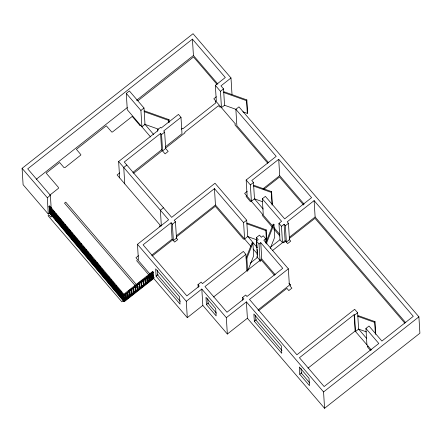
<?xml version="1.0" encoding="UTF-8"?>
<svg xmlns="http://www.w3.org/2000/svg" width="442" height="442" viewBox="0 0 442 442"><rect width="100%" height="100%" fill="white"/><g stroke="black" fill="none" stroke-linecap="round" stroke-linejoin="round"><path stroke-width="0.66" d="M215.304 101.632L215.967 102.759L182.927 128.777L182.557 128.34L181.48 129.186M367.589 346.727L368.02 346.103M168.711 120.412L169.01 119.66L144.517 110.898L144.219 111.655L168.711 120.412L168.833 122.423M246.542 100.671L246.835 99.914L224.066 91.77L223.768 92.527L246.542 100.671L247.316 113.401L242.89 111.815M247.316 113.401L247.614 112.644L246.835 99.914M271.3 192.403L271.592 191.651L253.99 185.353L253.691 186.104L271.3 192.403L272.073 205.132M246.879 258.283L252.89 243.056L252.106 242.774L246.095 258.006L246.879 258.283L247.658 271.018L246.868 270.736L245.868 254.365L243.343 251.421L202.453 283.62L201.165 282.118L198.005 284.604L198.171 287.333M247.658 271.018L253.669 255.785L252.89 243.056M265.852 230.608L266.15 229.857L247.211 223.077L246.912 223.834L265.852 230.608L266.509 241.332M266.747 242.636L273.952 224.392L273.167 224.111L265.962 242.354L266.747 242.636L266.83 243.978M270.261 248.448L274.731 237.122L273.952 224.392M374.683 322.389L374.982 321.638L358.142 315.616L357.843 316.367L374.683 322.389L375.38 333.782M254.874 198.69L254.581 198.961L263.194 209.011M247.752 236.249L257.128 247.581M257.029 256.592L256.874 256.758A0.823 0.79 -3.5 0 0 256.769 256.962L257.029 257.796L250.172 263.2M51.266 209.63L51.388 211.674L48.3 214.11L23.1 184.706L22.1 168.336L193.055 33.708L230.995 77.974L231.995 94.345M267.775 163.214L235.094 125.053A0.801 0.768 -3.5 0 1 235.017 124.843A0.834 0.796 -3.5 0 1 235.033 124.462A0.801 0.768 -3.5 0 1 235.183 124.202L235.431 123.992L216.348 101.726L215.348 85.361L225.31 77.516L192.425 39.139L27.713 168.85L50.388 195.309L51.178 208.265M126.29 93.395L129.384 90.958L143.998 108.014L144.998 124.384L141.91 126.815L140.91 110.45L126.29 93.395L127.29 109.76L150.606 136.97M36.305 179.248L127.324 107.561M136.534 100.312L193.425 55.51L192.425 39.139M137.832 100.82L193.524 56.968L217.022 84.389M140.91 110.45L143.998 108.014M49.747 195.204L58.41 188.358A0.796 0.757 -3.5 0 0 58.559 188.093L58.416 187.386L46.178 173.109L59.642 162.507L63.957 167.54L64.902 167.673L80.787 155.065A0.773 0.74 -3.5 0 0 80.831 154.623L76.405 149.308L106.279 125.782L111.754 132.025A0.829 0.796 -3.5 0 0 111.959 132.081L112.29 132.047A0.829 0.796 -3.5 0 0 112.506 131.954L132.208 116.439L139.954 125.451M48.3 214.11L47.3 197.74L50.388 195.309M51.294 208.585L51.631 214.105L51.305 214.359L50.703 208.536L51.029 208.276L51.255 211.956M49.46 212.166L49.725 212.475L50.051 212.221L49.786 211.911M157.562 131.152L157.479 129.788L160.568 127.351L161.159 128.036L178.463 114.406L180.988 117.351L181.993 133.722L165.767 146.501M51.04 214.05L51.366 213.795L51.631 214.105M119.644 177.888L118.638 161.518L158.065 130.473L157.479 129.788M52.913 211.088L53.217 215.989L52.891 216.243L52.686 211.387M56.079 214.856L56.383 219.757L56.057 220.017L55.72 214.497L56.04 214.243M180.988 117.351L163.684 130.981L164.656 132.119L165.656 148.484L162.562 150.921L161.562 134.55L160.59 133.418L124.257 162.032L171.678 217.37L215.016 183.237L246.691 220.199L247.691 236.564L244.597 239L243.597 222.63L214.453 188.618L174.203 220.315L175.468 221.79L176.468 238.155L173.375 240.592L172.374 224.227L171.115 222.751L143.086 244.818L186.861 295.902L199.292 286.112L198.005 284.604M230.995 77.974L220.967 85.875L223.547 88.886L224.547 105.257L221.459 107.688L220.459 91.323L215.348 85.361M54.206 217.818L54.532 217.563L54.797 217.873L54.471 218.133L54.206 217.818L53.869 212.304L54.471 218.133M57.664 216.74L57.963 221.641L57.637 221.901L57.035 216.072L57.361 215.818M161.562 134.55L164.656 132.119M56.057 220.017L55.775 213.934M126.843 165.048L123.749 167.479L124.749 183.85M220.459 91.323L223.547 88.886M57.372 221.591L57.698 221.332L57.548 218.884M119.694 172.91L117.113 174.938L160.938 226.077M216.398 96.754L213.823 98.781L215.729 101.008L215.486 101.218A0.812 0.779 -3.5 0 0 215.337 101.483M60.83 220.508L61.129 225.414L60.803 225.669L60.466 220.155L60.792 219.895M58.615 217.956L59.217 223.785L59.543 223.53L59.245 218.624M60.803 225.669L60.637 221.425M62.118 227.243L62.444 226.989L62.709 227.298L62.383 227.553L62.118 227.243L61.781 221.729L62.383 227.553M65.615 226.779L65.875 231.067L65.549 231.321L64.946 225.497L65.272 225.243M132.849 172.419L161.59 149.783L160.59 133.418M133.595 173.292L162.336 150.656M63.991 224.276L64.294 229.183L63.968 229.437L63.764 224.58M67.156 228.05L67.46 232.951L67.134 233.21L66.852 227.127L67.156 232.028M220.668 106.771L220.182 107.036A0.834 0.796 -3.5 0 1 219.713 106.997L219.652 106.964A0.757 0.724 -3.5 0 1 219.464 106.831L218.492 105.704L184.679 132.335L185.049 132.771L165.43 148.219L168.181 151.429L165.087 153.866L161.59 149.783M65.283 231.011L65.609 230.757L65.499 228.917M67.134 233.21L66.869 232.895L67.19 232.641L67.46 232.951M70.322 231.818L70.621 236.719L70.3 236.978L69.692 231.149L70.018 230.895L70.284 235.183M68.742 229.934L69.04 234.835L68.714 235.094L68.626 232.072M71.908 233.702L72.206 238.608L71.88 238.862L71.543 233.348L71.869 233.089M71.88 238.862L71.715 234.619M268.67 162.783L236.862 125.666L235.862 109.301L238.956 106.865L418.9 316.848L419.9 333.218L324.566 408.292L247.398 318.246L246.398 301.88L226.343 317.676L227.343 334.041L247.398 318.246M73.195 240.437L73.521 240.183L73.786 240.492L73.46 240.746L73.195 240.437L72.858 234.923L73.46 240.746M76.693 239.967L76.952 244.26L76.626 244.514L76.024 238.691L76.35 238.431M75.068 237.47L75.372 242.376L75.046 242.63L74.803 237.161M76.361 244.205L76.687 243.951L76.576 242.111M78.212 246.404L77.61 240.575L78.212 246.404L78.538 246.144L78.234 241.244M81.361 244.398L81.698 249.912L81.378 250.172L80.77 244.343L81.096 244.089M79.82 243.128L80.118 248.028L79.792 248.288L79.665 244.653M81.107 249.863L81.433 249.603L81.698 249.912M82.985 246.896L83.284 251.802L82.958 252.056L82.753 247.2M85.787 250.31L86.113 250.05L85.847 249.741L86.45 255.57L86.124 255.824L85.521 250.001L86.124 255.824M84.566 248.78L84.864 253.686L84.538 253.94L84.527 252.15M87.731 252.548L88.03 257.454L87.704 257.708L87.102 251.885L87.428 251.625M85.859 255.515L86.184 255.261M87.439 257.399L87.765 257.145L87.615 254.691M90.897 256.321L91.196 261.222L90.87 261.482L90.533 255.962L90.859 255.708M88.687 253.769L89.29 259.592L89.615 259.338L89.312 254.437M90.87 261.482L90.704 257.233M92.185 263.056L92.511 262.797L92.776 263.106L92.455 263.366L92.185 263.056L91.848 257.537L92.455 263.366M95.682 262.587L95.942 266.88L95.616 267.134L95.013 261.305L95.339 261.051M163.479 207.801L160.385 210.232L161.347 225.917M94.063 260.089L94.361 264.99L94.035 265.25L93.831 260.393M95.35 266.824L95.676 266.565L95.566 264.73M96.936 268.708L97.262 268.454L97.527 268.764L97.201 269.018L96.936 268.708L96.599 263.194L97.201 269.018M100.389 267.631L100.693 272.532L100.367 272.786L99.765 266.962L100.085 266.703L100.351 270.996M98.809 265.741L99.107 270.648L98.781 270.902L98.693 267.885M101.975 269.515L102.273 274.416L101.947 274.675L101.61 269.156L101.936 268.902M160.33 225.365L159.617 226.044A0.773 0.74 -3.5 0 0 159.556 226.337A0.829 0.796 -3.5 0 0 159.65 226.696L159.733 226.818M187.297 317.649L186.297 301.284L201.817 289.057L202.823 305.422L187.297 317.649L138.473 260.675L137.473 244.304L168.59 219.801L118.638 161.518M101.947 274.675L101.782 270.427M103.268 276.25L103.588 275.99L103.859 276.3L103.533 276.559L103.268 276.25L102.925 270.731L103.533 276.559M106.76 275.78L107.019 280.073L106.699 280.327L106.091 274.499L106.417 274.244M172.374 224.227L175.468 221.79M105.141 273.283L105.439 278.184L105.113 278.443L104.876 272.974M106.428 280.018L106.754 279.758L106.644 277.924M138.523 255.697L135.948 257.725L137.578 259.625L136.805 260.52A0.812 0.779 -3.5 0 0 136.893 260.957L151.744 278.305L139.363 288.057L137.119 285.438M108.279 282.211L107.677 276.388L108.279 282.211L108.605 281.957L108.307 277.051M111.434 280.211L111.771 285.725L111.445 285.98L110.843 280.156L111.169 279.897M109.887 278.935L110.185 283.841L109.859 284.096L109.732 280.466M113.014 282.095L112.688 282.35L113.025 287.864L113.351 287.609L113.053 282.709M111.18 285.67L111.506 285.416L111.771 285.725M272.714 226.16L263.294 215.171L262.294 198.801L265.382 196.37L284.67 218.873L311.593 197.673L278.709 159.297L251.785 180.502L253.47 182.469L254.47 198.839L251.382 201.27L247.166 196.353L246.166 179.988L276.184 156.352L235.862 109.301M151.634 255.244L172.115 239.116L171.115 222.751M176.275 235.84L215.453 204.989L214.453 188.618M152.208 256.001L172.734 239.84M176.364 236.978L215.315 206.303L243.382 239A0.823 0.79 -3.5 0 0 243.592 239.094L244.465 238.846M113.025 287.864L112.826 283.007M116.218 286.477L116.517 291.377L116.191 291.637L115.915 285.554L116.213 290.455M114.633 284.593L114.937 289.493L114.611 289.753L114.594 287.957M117.799 288.361L118.097 293.267L117.776 293.521L117.169 287.692L117.495 287.438M251.382 201.27L250.382 184.905L253.47 182.469M116.191 291.637L115.926 291.328L116.252 291.068L116.517 291.377M117.506 293.212L117.832 292.952L117.683 290.504M247.222 191.38L244.641 193.408L246.553 195.635L246.304 195.85A0.796 0.757 -3.5 0 0 246.155 196.11M120.964 292.129L121.263 297.035L120.937 297.289L120.6 291.775L120.926 291.516M119.357 295.405L118.754 289.576L119.357 295.405L119.683 295.151L119.384 290.245M152.866 271.338L123.5 294.466L124.031 295.085L124.429 300.803L124.103 301.057L123.5 295.234L123.826 294.974L124.091 295.289L123.766 295.543L124.103 301.057M120.937 297.289L120.771 293.046M128.871 290.748L131.003 289.062M136.876 284.438L137.948 283.598M139.015 282.758L140.081 281.913M141.147 281.073L142.219 280.234M149.694 274.349L152.893 271.824M124.031 295.085L153.396 271.957M131.506 289.444L131.832 289.19L132.169 294.709L131.849 294.963L131.241 289.134L131.849 294.963M135.716 291.913L135.379 286.399L135.705 286.14L136.042 291.659L135.716 291.913L135.153 286.703M137.639 284.615L137.313 284.875L137.65 290.388L137.976 290.134L137.374 284.305L137.451 285.532M139.589 288.864L139.252 283.35L139.578 283.095L139.915 288.609L139.589 288.864L139.02 283.654M141.512 281.571L141.186 281.825L141.523 287.344L141.849 287.085L141.247 281.261L141.434 284.322M143.457 285.819L143.12 280.3L143.446 280.046L143.783 285.56L143.457 285.819L142.893 280.604M145.379 278.521L145.059 278.775L145.396 284.294L145.722 284.035L145.114 278.211M153.429 272.443L124.064 295.571L123.528 294.952M122.257 298.864L122.583 298.61L122.848 298.919L122.522 299.173L122.257 298.864L121.92 293.35L122.522 299.173M263.018 188.811L279.709 175.662L278.709 159.297M263.891 189.325L279.571 176.977L303.566 204.977M153.236 277.338L123.87 300.466L124.429 301.571L153.794 278.443M123.837 300.748L124.163 300.494L123.865 295.587M125.771 299.223L126.097 298.969L126.362 299.278L126.042 299.538L125.771 299.223L125.473 294.322M127.965 292.239L128.302 297.753L127.976 298.013L127.849 294.378M129.644 296.179L129.97 295.919L130.235 296.228L129.909 296.488L129.644 296.179L129.346 291.272M131.578 294.654L131.904 294.394L131.793 292.56M133.771 287.665L134.108 293.184L133.782 293.438L133.578 288.582M137.65 290.388L137.561 287.372M139.324 288.554L139.65 288.3L139.346 283.394M141.523 287.344L141.258 287.029L141.584 286.775L141.849 287.085M143.191 285.51L143.517 285.25L143.291 281.576M147.33 282.769L146.993 277.25L147.319 276.996L147.656 282.515L147.33 282.769L147.274 280.366M149.263 281.245L148.926 275.731L149.252 275.471L149.589 280.99L149.263 281.245L149.065 276.388M150.932 279.41L151.258 279.156L151.523 279.466L151.203 279.72L150.932 279.41L150.634 274.51M153.136 278.195L152.799 272.681L153.125 272.421L153.462 277.941L153.136 278.195L153.048 275.178M132.44 294.223L133.506 293.383M134.578 292.543L135.644 291.703M142.584 286.234L143.65 285.394M124.401 301.085L154.297 277.543M156.087 276.162L155.645 268.891L179.596 296.836L180.038 304.113L156.087 276.162L158.148 274.543M243.597 222.63L246.691 220.199M256.625 240.995L256.415 237.586L259.504 235.155L261.316 237.266L263.217 235.774L265.741 238.719L266.034 243.492M260.018 260.382L259.012 244.017L260.752 242.647L261.752 259.012L260.018 260.382L257.493 257.437L256.487 241.067L258.227 239.702L256.415 237.586M278.957 223.376L281.482 226.321L282.482 242.686L279.957 239.741L278.957 223.376L281.582 221.309L262.294 198.801M245.868 254.365L204.977 286.571L226.978 312.24L243.873 298.936L242.614 297.46L245.702 295.029L246.968 296.499L282.747 268.322L260.752 242.647M265.741 238.719L263.841 240.21L288.366 268.83L289.366 285.201L258.051 309.859M281.482 226.321L284.107 224.254L285.366 225.729L286.366 242.094L289.46 239.663L288.455 223.293L287.195 221.823L314.118 200.618L413.281 316.334L381.894 341.053L369.015 326.025L365.921 328.461L366.926 344.826M285.366 225.729L288.455 223.293M270.333 247.321L279.852 239.824M213.514 297.002L247.432 270.294M247.945 269.885L259.553 260.747L259.774 260.984A0.823 0.785 -3.5 0 0 260.051 261.123M272.327 250.686L285.107 240.625L284.107 224.254M289.272 237.343L315.118 216.983L314.118 200.618M285.72 241.343L283.56 242.757A0.834 0.796 -3.5 0 1 283.123 242.586L282.908 242.354M289.35 238.487L314.98 218.298L404.822 323.141M206.436 304.577L205.989 297.3L215.702 308.632L216.144 315.908L206.436 304.577L208.541 302.919M288.366 268.83L249.492 299.449L296.913 354.782L354.677 309.295L357.622 312.732L358.622 329.097L355.534 331.533L355.114 331.041L354.108 314.676L299.438 357.733L324.13 386.546L378.805 343.489L365.921 328.461M258.576 310.654L286.891 288.355L288.803 290.582L291.891 288.145L289.985 285.919L290.355 285.51A0.834 0.796 -3.5 0 0 290.411 285.294L290.383 284.996M254.327 321.262L253.879 313.986L281.327 346.014L281.769 353.291L254.327 321.262L256.388 319.638M355.534 331.533L354.528 315.163L357.622 312.732M299.764 374.286L299.322 367.015L309.03 378.341L309.472 385.617L299.764 374.286L301.825 372.661M308.019 368.131L355.114 331.041L371.363 350.009M324.566 408.292L323.566 391.927L418.9 316.848M123.467 295.516L49.09 206.928L49.056 206.442L49.714 205.939L124.097 294.521L123.44 295.029L123.467 295.516L124.125 295.007M49.09 206.928L49.747 206.425L49.714 205.939M123.837 301.516L49.454 212.928L49.427 212.447L50.084 211.939L124.462 300.521L123.804 301.03L123.837 301.516L124.489 301.008M140.816 125.539L140.611 125.605A0.773 0.74 -3.5 0 1 139.976 125.456M224.547 105.257L235.934 109.329M144.998 124.384L158.534 129.224M254.47 198.839L262.647 201.762M247.691 236.564L256.531 239.724M358.622 329.097L366.396 331.876M193.425 55.51L217.867 84.03M279.709 175.662L304.151 204.187M315.118 216.983L405.756 322.754M246.166 179.988L250.382 184.905M354.108 314.676L354.528 315.163M289.195 239.354L290.72 241.139L287.632 243.57L285.107 240.625M273.609 227.21L279.891 234.536M272.255 227.105L262.36 215.552A0.757 0.724 -3.5 0 1 262.261 215.348L262.244 215.276A0.834 0.796 -3.5 0 1 262.261 214.895A0.757 0.724 -3.5 0 1 262.36 214.74L262.659 214.431L251.487 201.397L251.001 201.662A0.834 0.796 -3.5 0 1 250.531 201.618L250.47 201.591A0.757 0.724 -3.5 0 1 250.282 201.458L246.122 196.408M273.598 228.669L279.863 235.984M358.677 329.163L366.429 338.207M370.435 350.401L367.683 347.163A0.829 0.796 -3.5 0 1 367.589 346.721M256.487 241.067L259.012 244.017M288.902 283.178L290.284 284.797M215.453 204.989L250.951 246.409M253.155 248.984L257.432 253.973L257.139 254.244A0.823 0.79 -3.5 0 0 257.034 254.448L257.183 255.156M261.752 259.012L275.222 274.731M274.427 275.283L261.614 260.327L260.437 261.139A0.773 0.74 -3.5 0 1 260.205 261.15M144.683 124.014L153.645 134.473M246.398 301.88L323.566 391.927M281.985 350.523L255.868 320.047L255.587 315.417M309.693 382.855L301.311 373.07L301.024 368.44M176.203 237.851L177.728 239.63L174.64 242.067L172.115 239.116M201.817 289.057L226.343 317.676M216.403 313.118L208.016 303.334L207.734 298.704M202.823 305.422L227.343 334.041M137.473 244.304L186.297 301.284M180.253 301.339L157.634 274.946L157.352 270.316M153.197 277.631L153.462 277.941M149.324 280.681L149.589 280.99M147.39 282.2L147.656 282.515M142.854 279.99L143.12 280.3M145.396 284.294L144.827 279.079M143.517 285.25L143.783 285.56M138.987 283.04L139.252 283.35M136.219 284.388L65.748 202.149L64.51 203.127L138.125 289.029L121.865 301.836L48.045 215.696L49.195 215.155L50.824 217.055L53.913 214.624L52.289 212.724L52.929 212.099A0.773 0.74 -3.5 0 0 52.979 211.657L52.957 211.585M139.65 288.3L139.915 288.609M135.114 286.09L135.379 286.399M137.711 289.825L137.976 290.134M135.777 291.35L136.042 291.659M133.843 292.875L134.108 293.184M131.904 294.394L132.169 294.709M22.1 168.336L47.3 197.74M128.036 297.444L128.302 297.753M49.449 206.392L49.714 206.701M49.123 206.652L49.725 212.475M50.703 208.536L51.305 214.359M55.72 214.497L55.449 214.188L55.791 219.707M57.035 216.072L57.637 221.901M60.466 220.155L60.2 219.84L60.537 225.359M51.521 209.812L52.383 210.817M64.946 225.497L65.549 231.321M66.797 227.691L66.527 227.381L66.869 232.895M69.692 231.149L70.3 236.978M71.543 233.348L71.278 233.033L71.615 238.553M97.19 263.244L96.925 262.935L97.223 267.841M76.024 238.691L76.626 244.514M80.77 244.343L81.378 250.172M87.102 251.885L87.704 257.708M90.533 255.962L90.267 255.653L90.604 261.167M95.013 261.305L95.616 267.134M99.765 266.962L100.367 272.786M101.61 269.156L101.345 268.846L101.682 274.36M106.091 274.499L106.699 280.327M110.843 280.156L111.445 285.98M115.854 286.118L115.589 285.808L115.926 291.328M117.169 287.692L117.776 293.521M120.6 291.775L120.335 291.466L120.672 296.98M123.5 295.234L123.766 295.543M52.952 215.679L53.217 215.989M56.112 219.447L56.383 219.757M57.698 221.332L57.963 221.641M60.863 225.105L61.129 225.414M64.029 228.873L64.294 229.183M65.609 230.757L65.875 231.067M68.775 234.525L69.04 234.835M71.941 238.293L72.206 238.608M75.107 242.067L75.372 242.376M76.687 243.951L76.952 244.26M78.267 245.835L78.538 246.144M79.853 247.719L80.118 248.028M83.019 251.487L83.284 251.802M84.599 253.377L84.864 253.686M87.765 257.145L88.03 257.454M90.93 260.913L91.196 261.222M94.096 264.681L94.361 264.99M95.676 266.565L95.942 266.88M98.842 270.338L99.107 270.648M100.428 272.222L100.693 272.532M102.008 274.106L102.273 274.416M105.174 277.874L105.439 278.184M106.754 279.758L107.019 280.073M108.34 281.648L108.605 281.957M109.92 283.532L110.185 283.841M113.086 287.3L113.351 287.609M114.666 289.184L114.937 289.493M117.832 292.952L118.097 293.267M120.998 296.726L121.263 297.035M124.163 300.494L124.429 300.803M50.631 207.475L51.957 209.06M53.289 210.641L54.173 211.696M55.499 213.276L56.388 214.331M57.714 215.911L59.04 217.497M59.93 218.552L61.256 220.133M62.582 221.713L63.471 222.768M64.797 224.348L65.681 225.403M67.013 226.989L67.897 228.044M69.223 229.625L70.554 231.205M71.88 232.785L72.77 233.84M74.096 235.426L74.98 236.476M76.311 238.061L77.195 239.116M78.521 240.697L79.411 241.752M80.737 243.332L81.621 244.387M83.394 246.498L84.278 247.553M85.604 249.133L86.494 250.189M87.82 251.769L88.704 252.824M90.035 254.404L90.919 255.459M94.903 260.205L95.787 261.261M97.118 262.841L98.002 263.896M99.334 265.476L100.218 266.532M108.627 276.554L109.517 277.609M120.141 290.261L121.025 291.317M49.056 206.442L123.44 295.029M51.885 214.536L53.211 216.116M54.537 217.696L55.427 218.751M56.311 219.807L58.079 221.917M59.41 223.497L61.62 226.133M63.836 228.768L64.72 229.823M65.609 230.879L66.493 231.934M67.819 233.514L69.593 235.625M70.477 236.68L71.361 237.735M74.902 241.951L76.234 243.536M79.775 247.752L80.659 248.807M81.991 250.387L83.317 251.973M84.643 253.553L85.533 254.609M86.417 255.664L87.301 256.714M93.942 264.625L94.826 265.681M95.715 266.736L96.599 267.791M97.925 269.371L99.257 270.952M100.583 272.537L101.467 273.587M105.014 277.808L105.898 278.863M109.881 283.609L110.765 284.665M116.522 291.516L117.406 292.571M49.427 212.447L123.804 301.03M374.982 321.638L375.761 334.367M271.592 191.651L272.371 204.381M266.15 229.857L266.808 240.575M256.708 242.36L257.04 247.818M257.122 249.183L257.415 253.957M242.614 297.46L242.78 300.19M169.01 119.66L169.175 122.34M152.567 272.985L152.871 277.885M151.523 279.466L151.186 273.946L150.866 274.206L151.203 279.72M150.96 274.25L151.147 277.316M148.7 276.029L148.998 280.935M147.053 276.686L147.164 278.526M146.766 277.554L147.064 282.46M145.153 278.825L145.418 283.112M140.959 282.129L141.258 287.029M137.048 284.565L137.385 290.079M135.479 286.444L135.666 289.51M133.445 287.924L133.782 293.438M133.213 288.223L133.517 293.129M131.605 289.493L131.716 291.333M130.235 296.228L129.898 290.714L129.572 290.969L129.909 296.488M129.672 291.018L129.931 295.306M127.639 292.493L127.976 298.013M127.406 292.797L127.71 297.704M126.362 299.278L126.025 293.764L125.705 294.018L126.042 299.538M125.76 293.455L125.948 296.516M122.544 294.013L122.848 298.919M122.318 294.317L122.428 296.157M119.152 290.549L119.301 293.002M114.611 289.753L114.003 283.924L114.345 289.438M112.423 282.04L112.76 287.554M111.24 281.123L111.351 282.963M109.859 284.096L109.257 278.272L109.594 283.786M108.036 276.742L108.262 280.421M104.776 272.924L105.113 278.443M104.511 272.615L104.848 278.134M103.555 271.399L103.859 276.3M103.329 271.703L103.4 272.924M98.781 270.902L98.179 265.078L98.516 270.592M97.229 263.857L97.527 268.764M95.417 262.277L95.489 263.504M93.698 259.73L94.035 265.25M93.433 259.421L93.77 264.94M92.477 258.205L92.776 263.106M92.251 258.509L92.361 260.344M89.085 254.736L89.273 257.802M88.953 254.078L89.29 259.592M86.146 250.664L86.45 255.57M84.339 249.084L84.411 250.31M84.538 253.94L83.936 248.111L84.273 253.631M82.621 246.542L82.958 252.056M82.356 246.227L82.693 251.747M81.173 245.316L81.322 247.763M79.792 248.288L79.19 242.459L79.527 247.979M77.969 240.934L78.234 245.222M74.709 237.116L75.046 242.63M74.444 236.807L74.781 242.321M73.488 235.586L73.786 240.492M73.261 235.89L73.372 237.73M68.714 235.094L68.112 229.265L68.449 234.785M65.35 226.464L65.422 227.691M63.631 223.923L63.968 229.437M63.366 223.613L63.703 229.127M62.41 222.392L62.709 227.298M62.184 222.696L62.294 224.536M58.979 218.315L59.206 221.995M58.88 218.271L59.217 223.785M54.499 212.972L54.797 217.873M54.267 213.271L54.344 214.497M52.554 210.729L52.891 216.243M52.289 210.42L52.626 215.934M49.753 207.315L50.112 212.425M290.278 284.775A0.834 0.796 -3.5 0 1 290.377 284.974"/></g></svg>
